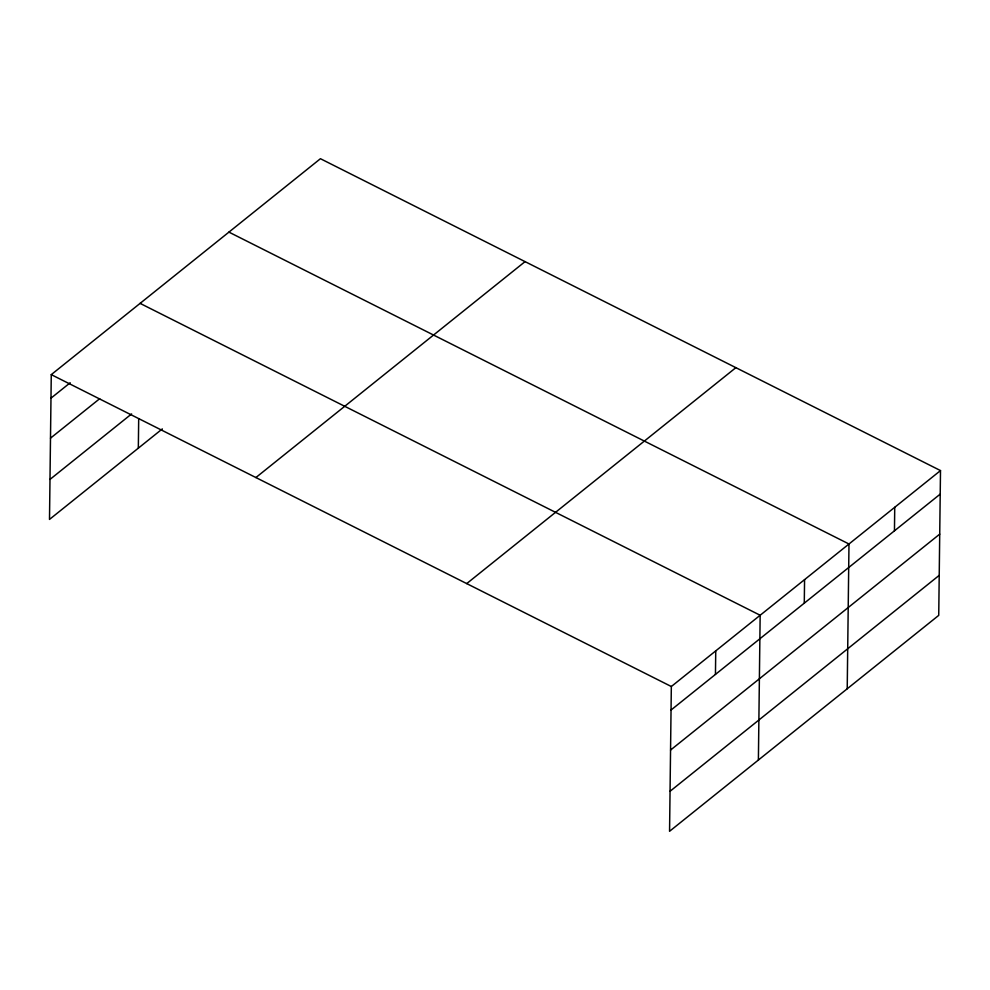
<?xml version="1.0" encoding="UTF-8"?>
<svg xmlns="http://www.w3.org/2000/svg" width="990" height="990" viewBox="0 0 990 990"><rect width="100%" height="100%" fill="white"/><g stroke="black" fill="none" stroke-linecap="round" stroke-linejoin="round"><path stroke-width="1.49" d="M940.5 470.584L671.331 686.515L669.562 831.291L938.73 615.372L940.5 470.584L320.438 158.709L51.27 374.628L49.5 519.416L162.335 428.905M138.328 448.161L138.687 418.918M715.448 674.413L715.745 650.888M758.39 760.035L760.159 615.26L140.097 303.373M804.276 603.158L804.573 579.633M847.217 688.78L848.987 544.005L228.925 232.118M894.453 530.826L894.737 507.288M50.985 398.166L70.191 382.759M50.49 438.174L99.705 398.698M49.995 479.407L131.608 413.919M255.89 477.551L525.059 261.632M466.711 583.593L735.879 367.661M671.034 710.04L940.215 494.121M670.552 750.061L939.72 534.13M670.044 791.282L939.225 575.351M51.27 374.628L671.331 686.515"/></g></svg>
